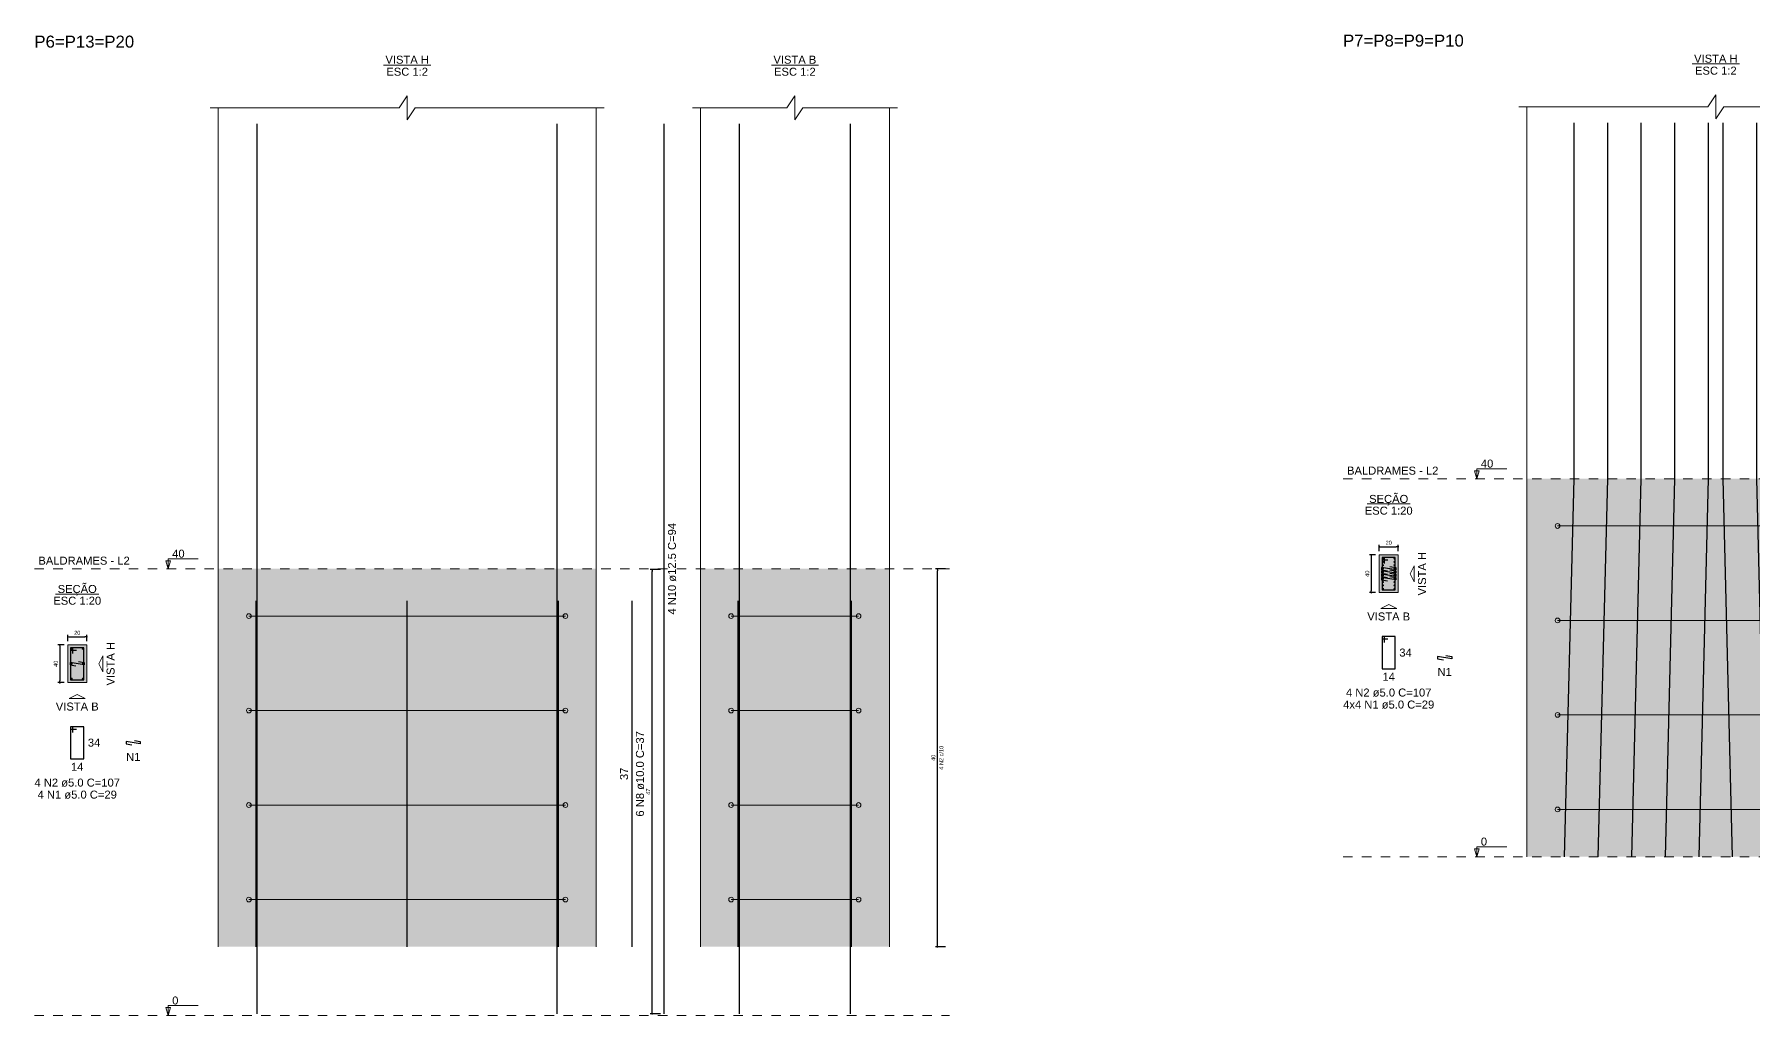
# Model space of a CAD drawing. Header units: millimetres. Extents: x 180 to 11148, y -1598 to 1045.
# Drawn here: x 1083.48 to 1101.68, y -46.28 to -35.89 of the extents above; entities that cross this region are included whole.
import ezdxf

# ---------------------------------------------------------------- set-up
doc = ezdxf.new("R2010")
doc.units = ezdxf.units.MM
doc.header["$MEASUREMENT"] = 0
doc.linetypes.add('DOT2', pattern=[3.175, 0, -3.175])
for name, color, linetype, lineweight in [('Descrição da armadura', 7, 'Continuous', 5), ('DT-Barras na forma', 2, 'Continuous', 30), ('DT-Barras no corte', 5, 'Continuous', 5), ('DT-Barras rebatidas', 2, 'Continuous', 30), ('DT-Cotas', 9, 'Continuous', 5), ('DT-Estribos na forma', 5, 'Continuous', 5), ('DT-Forma', 5, 'Continuous', 5), ('DT-Hachura seção pilares', 252, 'Continuous', 5), ('DT-Hachura vista pilares', 252, 'Continuous', 5), ('DT-Pontilhado', 9, 'DOT2', 5), ('DT-Textos', 7, 'Continuous', 5), ('DT-Título', 3, 'Continuous', 20), ('Textos armaduras', 7, 'Continuous', 5)]:
    doc.layers.add(name, color=color, linetype=linetype, lineweight=lineweight)
doc.styles.add('Arial', font='arial.ttf')
doc.dimstyles.new('UM_2.000000', dxfattribs={"dimtxt": 0.18, "dimasz": 0.1, "dimexe": 0.1, "dimexo": 0.2, "dimgap": 0, "dimtad": 1, "dimtih": 1, "dimtoh": 1, "dimdec": 1, "dimlfac": 2, "dimzin": 0, "dimdsep": 46, "dimtxsty": 'Standard', "dimcen": 0.09, "dimdle": 0.1, "dimadec": 1, "dimazin": 2, "dimtfac": 1, "dimtdec": 4, "dimtofl": 0, "dimtmove": 0, "dimatfit": 3, "dimfxl": 1, "dimtolj": 1, "dimarcsym": 0})
doc.dimstyles.new('UM_20.000000', dxfattribs={"dimtxt": 0.18, "dimasz": 0.1, "dimexe": 0.1, "dimexo": 0.2, "dimgap": 0, "dimtad": 1, "dimtih": 1, "dimtoh": 1, "dimdec": 1, "dimlfac": 20, "dimzin": 0, "dimdsep": 46, "dimtxsty": 'Standard', "dimcen": 0.09, "dimdle": 0.1, "dimadec": 1, "dimazin": 2, "dimtfac": 1, "dimtdec": 4, "dimtofl": 0, "dimtmove": 0, "dimatfit": 3, "dimfxl": 1, "dimtolj": 1, "dimarcsym": 0})

# ---------------------------------------------------------------- blocks, each defined once
blk = doc.blocks.new('_Dot')
at = {"color": 0, "linetype": 'ByBlock', "lineweight": -2}
blk.add_line((-0.5, 0), (-1, 0), dxfattribs=at)
at = {"color": 0, "linetype": 'ByBlock', "const_width": 0.5}
blk.add_lwpolyline([(-0.25, 0, 1), (0.25, 0, 1)], format="xyb", close=True, dxfattribs=at)
blk = doc.blocks.new('*D883')
at = {"layer": 'Defpoints', "color": 0, "transparency": 16777216}
for p in [(1205.777, 12.597), (1205.353, 10.597), (1205.777, 10.597)]:
    blk.add_point(p, dxfattribs=at)
at = {"layer": 'DT-Cotas', "color": 0, "lineweight": -2, "transparency": 16777216}
for p, q in [((1205.577, 12.597), (1205.253, 12.597)), ((1205.353, 12.497), (1205.353, 10.697)), ((1205.577, 10.597), (1205.253, 10.597))]:
    blk.add_line(p, q, dxfattribs=at)
at = {"layer": 'DT-Cotas', "color": 0, "lineweight": -2, "transparency": 16777216, "xscale": 0.1000000014901161, "yscale": 0.1000000014901161, "zscale": 0.1000000014901161}
for p, rotation in [((1205.353, 12.597), 90), ((1205.353, 10.597), 270)]:
    blk.add_blockref('_Dot', p, dxfattribs=dict(at, rotation=rotation))
at = {"layer": 'DT-Cotas', "transparency": 16777216, "insert": (1205.141, 11.597), "char_height": 0.2118, "attachment_point": 5, "rotation": 90, "style": 'Arial'}
blk.add_mtext('\\A1;40', dxfattribs=at)
blk = doc.blocks.new('*D884')
at = {"layer": 'Defpoints', "color": 0, "transparency": 16777216}
for p in [(1206.777, 13.021), (1205.777, 12.597), (1206.777, 12.597)]:
    blk.add_point(p, dxfattribs=at)
at = {"layer": 'DT-Cotas', "color": 0, "lineweight": -2, "transparency": 16777216}
for p, q in [((1205.777, 12.797), (1205.777, 13.121)), ((1205.877, 13.021), (1206.677, 13.021)), ((1206.777, 12.797), (1206.777, 13.121))]:
    blk.add_line(p, q, dxfattribs=at)
at = {"layer": 'DT-Cotas', "color": 0, "lineweight": -2, "transparency": 16777216, "xscale": 0.1000000014901161, "yscale": 0.1000000014901161, "zscale": 0.1000000014901161, "rotation": 180}
blk.add_blockref('_Dot', (1205.777, 13.021), dxfattribs=at)
at = {"layer": 'DT-Cotas', "color": 0, "lineweight": -2, "transparency": 16777216, "xscale": 0.1000000014901161, "yscale": 0.1000000014901161, "zscale": 0.1000000014901161}
blk.add_blockref('_Dot', (1206.777, 13.021), dxfattribs=at)
at = {"layer": 'DT-Cotas', "transparency": 16777216, "insert": (1206.277, 13.233), "char_height": 0.2118, "attachment_point": 5, "rotation": 0.00573, "style": 'Arial'}
blk.add_mtext('\\A1;20', dxfattribs=at)
blk = doc.blocks.new('*D885')
at = {"layer": 'Defpoints', "color": 0, "transparency": 16777216}
for p in [(1236.703, 16.579), (1237.338, 16.579), (1237.338, -6.921)]:
    blk.add_point(p, dxfattribs=at)
at = {"layer": 'DT-Cotas', "color": 0, "lineweight": -2, "transparency": 16777216}
for p, q in [((1237.138, 16.579), (1236.603, 16.579)), ((1236.703, -6.821), (1236.703, 16.479)), ((1237.138, -6.921), (1236.603, -6.921))]:
    blk.add_line(p, q, dxfattribs=at)
at = {"layer": 'DT-Cotas', "color": 0, "lineweight": -2, "transparency": 16777216, "xscale": 0.1000000014901161, "yscale": 0.1000000014901161, "zscale": 0.1000000014901161}
for p, rotation in [((1236.703, 16.579), 90), ((1236.703, -6.921), 270)]:
    blk.add_blockref('_Dot', p, dxfattribs=dict(at, rotation=rotation))
at = {"layer": 'DT-Cotas', "transparency": 16777216, "insert": (1236.491, 4.829), "char_height": 0.2118, "attachment_point": 5, "rotation": 90, "style": 'Arial'}
blk.add_mtext('\\A1;47', dxfattribs=at)
blk = doc.blocks.new('*D886')
at = {"layer": 'Defpoints', "color": 0, "transparency": 16777216}
for p in [(1251.796, 16.622), (1252.431, 16.622), (1252.431, -3.378)]:
    blk.add_point(p, dxfattribs=at)
at = {"layer": 'DT-Cotas', "color": 0, "lineweight": -2, "transparency": 16777216}
for p, q in [((1252.231, 16.622), (1251.696, 16.622)), ((1251.796, -3.278), (1251.796, 16.522)), ((1252.231, -3.378), (1251.696, -3.378))]:
    blk.add_line(p, q, dxfattribs=at)
at = {"layer": 'DT-Cotas', "color": 0, "lineweight": -2, "transparency": 16777216, "xscale": 0.1000000014901161, "yscale": 0.1000000014901161, "zscale": 0.1000000014901161}
for p, rotation in [((1251.796, 16.622), 90), ((1251.796, -3.378), 270)]:
    blk.add_blockref('_Dot', p, dxfattribs=dict(at, rotation=rotation))
blk = doc.blocks.new('*D887')
at = {"layer": 'Defpoints', "color": 0, "transparency": 16777216}
for p in [(1251.796, 16.622), (1252.431, 16.622), (1252.431, -3.378)]:
    blk.add_point(p, dxfattribs=at)
at = {"layer": 'DT-Cotas', "color": 0, "lineweight": -2, "transparency": 16777216}
for p, q in [((1252.231, 16.622), (1251.696, 16.622)), ((1251.796, -3.278), (1251.796, 16.522)), ((1252.231, -3.378), (1251.696, -3.378))]:
    blk.add_line(p, q, dxfattribs=at)
at = {"layer": 'DT-Cotas', "color": 0, "lineweight": -2, "transparency": 16777216, "xscale": 0.1000000014901161, "yscale": 0.1000000014901161, "zscale": 0.1000000014901161}
for p, rotation in [((1251.796, 16.622), 90), ((1251.796, -3.378), 270)]:
    blk.add_blockref('_Dot', p, dxfattribs=dict(at, rotation=rotation))
blk = doc.blocks.new('*D889')
at = {"layer": 'Defpoints', "color": 0, "transparency": 16777216}
for p in [(1254.847, 17.306), (1254.424, 15.306), (1254.847, 15.306)]:
    blk.add_point(p, dxfattribs=at)
at = {"layer": 'DT-Cotas', "color": 0, "lineweight": -2, "transparency": 16777216}
for p, q in [((1254.647, 17.306), (1254.324, 17.306)), ((1254.424, 17.206), (1254.424, 15.406)), ((1254.647, 15.306), (1254.324, 15.306))]:
    blk.add_line(p, q, dxfattribs=at)
at = {"layer": 'DT-Cotas', "color": 0, "lineweight": -2, "transparency": 16777216, "xscale": 0.1000000014901161, "yscale": 0.1000000014901161, "zscale": 0.1000000014901161}
for p, rotation in [((1254.424, 17.306), 90), ((1254.424, 15.306), 270)]:
    blk.add_blockref('_Dot', p, dxfattribs=dict(at, rotation=rotation))
at = {"layer": 'DT-Cotas', "transparency": 16777216, "insert": (1254.212, 16.306), "char_height": 0.2118, "attachment_point": 5, "rotation": 90, "style": 'Arial'}
blk.add_mtext('\\A1;40', dxfattribs=at)
blk = doc.blocks.new('*D890')
at = {"layer": 'Defpoints', "color": 0, "transparency": 16777216}
for p in [(1254.847, 17.306), (1255.847, 17.73), (1255.847, 17.306)]:
    blk.add_point(p, dxfattribs=at)
at = {"layer": 'DT-Cotas', "color": 0, "lineweight": -2, "transparency": 16777216}
for p, q in [((1254.847, 17.506), (1254.847, 17.83)), ((1254.947, 17.73), (1255.747, 17.73)), ((1255.847, 17.506), (1255.847, 17.83))]:
    blk.add_line(p, q, dxfattribs=at)
at = {"layer": 'DT-Cotas', "color": 0, "lineweight": -2, "transparency": 16777216, "xscale": 0.1000000014901161, "yscale": 0.1000000014901161, "zscale": 0.1000000014901161, "rotation": 180}
blk.add_blockref('_Dot', (1254.847, 17.73), dxfattribs=at)
at = {"layer": 'DT-Cotas', "color": 0, "lineweight": -2, "transparency": 16777216, "xscale": 0.1000000014901161, "yscale": 0.1000000014901161, "zscale": 0.1000000014901161}
blk.add_blockref('_Dot', (1255.847, 17.73), dxfattribs=at)
at = {"layer": 'DT-Cotas', "transparency": 16777216, "insert": (1255.347, 17.941), "char_height": 0.2118, "attachment_point": 5, "rotation": 0.00573, "style": 'Arial'}
blk.add_mtext('\\A1;20', dxfattribs=at)
blk = doc.blocks.new('*D891')
at = {"layer": 'Defpoints', "color": 0, "transparency": 16777216}
for p in [(1299.014, 21.33), (1299.649, 21.33), (1299.649, 1.33)]:
    blk.add_point(p, dxfattribs=at)
at = {"layer": 'DT-Cotas', "color": 0, "lineweight": -2, "transparency": 16777216}
for p, q in [((1299.449, 21.33), (1298.914, 21.33)), ((1299.014, 1.43), (1299.014, 21.23)), ((1299.449, 1.33), (1298.914, 1.33))]:
    blk.add_line(p, q, dxfattribs=at)
at = {"layer": 'DT-Cotas', "color": 0, "lineweight": -2, "transparency": 16777216, "xscale": 0.1000000014901161, "yscale": 0.1000000014901161, "zscale": 0.1000000014901161}
for p, rotation in [((1299.014, 21.33), 90), ((1299.014, 1.33), 270)]:
    blk.add_blockref('_Dot', p, dxfattribs=dict(at, rotation=rotation))
blk = doc.blocks.new('*D892')
at = {"layer": 'Defpoints', "color": 0, "transparency": 16777216}
for p in [(1299.014, 21.33), (1299.649, 21.33), (1299.649, 1.33)]:
    blk.add_point(p, dxfattribs=at)
at = {"layer": 'DT-Cotas', "color": 0, "lineweight": -2, "transparency": 16777216}
for p, q in [((1299.449, 21.33), (1298.914, 21.33)), ((1299.014, 1.43), (1299.014, 21.23)), ((1299.449, 1.33), (1298.914, 1.33))]:
    blk.add_line(p, q, dxfattribs=at)
at = {"layer": 'DT-Cotas', "color": 0, "lineweight": -2, "transparency": 16777216, "xscale": 0.1000000014901161, "yscale": 0.1000000014901161, "zscale": 0.1000000014901161}
for p, rotation in [((1299.014, 21.33), 90), ((1299.014, 1.33), 270)]:
    blk.add_blockref('_Dot', p, dxfattribs=dict(at, rotation=rotation))
blk = doc.blocks.new('A$C8d9e42f5')
at = {"layer": 'DT-Hachura seção pilares', "linetype": 'Continuous'}
blk.add_hatch(color=256, dxfattribs=at).paths.add_polyline_path([(4.0347, 17.6186), (4.0347, 17.6186), (5.0347, 17.6186), (5.0347, 19.6186), (4.0347, 19.6186), (4.0347, 17.6186)])
at = {"layer": 'DT-Hachura vista pilares', "linetype": 'Continuous'}
for points in [[(11.9955, 3.6428), (11.9955, 23.6428), (31.9955, 23.6428), (31.9955, 3.6428), (11.9955, 3.6428)], [(37.5123, 3.6428), (37.5123, 23.6428), (47.5123, 23.6428), (47.5123, 3.6428), (37.5123, 3.6428)]]:
    blk.add_hatch(color=256, dxfattribs=at).paths.add_polyline_path(points)
at = {"layer": 'DT-Barras na forma'}
for points in [[(14.058, 0.1), (14.058, 47.1856)], [(29.933, 0.1), (29.933, 47.1856)], [(39.5748, 0.1), (39.5748, 47.1856)], [(45.4498, 0.1), (45.4498, 47.1856)], [(13.9955, 3.6428), (13.9955, 21.9428)], [(21.9955, 3.6428), (21.9955, 21.9428)], [(29.9955, 3.6428), (29.9955, 21.9428)], [(39.5123, 3.6428), (39.5123, 21.9428)], [(45.5123, 3.6428), (45.5123, 21.9428)], [(4.3097, 19.1561), (4.3097, 19.4686), (4.1847, 19.4686), (4.1847, 17.7686), (4.8847, 17.7686), (4.8847, 19.4686), (4.1847, 19.4686), (4.1847, 19.3436), (4.4972, 19.3436)], [(4.6015, 18.7325), (4.9097, 18.6811), (4.9097, 18.5561), (4.1597, 18.6811), (4.1597, 18.5561), (4.468, 18.5047)]]:
    blk.add_lwpolyline(points, dxfattribs=at)
at = {"layer": 'DT-Barras no corte'}
for p, q in [((4.2035, 19.4124), (4.2785, 19.4124)), ((4.2097, 19.3936), (4.2597, 19.4436)), ((4.2097, 19.4436), (4.2597, 19.3936)), ((4.791, 19.4124), (4.866, 19.4124)), ((4.8097, 19.3936), (4.8597, 19.4436)), ((4.8097, 19.4436), (4.8597, 19.3936)), ((4.2097, 18.5936), (4.2597, 18.6436)), ((4.2097, 18.6436), (4.2597, 18.5936)), ((4.8097, 18.5936), (4.8597, 18.6436)), ((4.8097, 18.6436), (4.8597, 18.5936)), ((4.2035, 17.8249), (4.2785, 17.8249)), ((4.2097, 17.7936), (4.2597, 17.8436)), ((4.2097, 17.8436), (4.2597, 17.7936)), ((4.791, 17.8249), (4.866, 17.8249)), ((4.8097, 17.7936), (4.8597, 17.8436)), ((4.8097, 17.8436), (4.8597, 17.7936))]:
    blk.add_line(p, q, dxfattribs=at)
for centre, radius in [((4.2347, 19.4186), 0.025), ((4.241, 19.4124), 0.0312), ((4.8285, 19.4124), 0.0312), ((4.8347, 19.4186), 0.025), ((4.2347, 18.6186), 0.025), ((4.8347, 18.6186), 0.025), ((4.241, 17.8249), 0.0312), ((4.2347, 17.8186), 0.025), ((4.8285, 17.8249), 0.0312), ((4.8347, 17.8186), 0.025)]:
    blk.add_circle(centre, radius, dxfattribs=at)
at = {"layer": 'DT-Barras rebatidas'}
for p, q in [((35.5961, 0.1), (35.5961, 47.1856)), ((33.9017, 3.6428), (33.9017, 21.9428)), ((4.3097, 15.2888), (4.1847, 15.2888)), ((4.1847, 15.2888), (4.1847, 13.5888)), ((4.8847, 15.2888), (4.1847, 15.2888)), ((4.1847, 15.2888), (4.1847, 15.1638)), ((4.1847, 15.1638), (4.4972, 15.1638)), ((4.3097, 14.9763), (4.3097, 15.2888)), ((4.8847, 13.5888), (4.8847, 15.2888)), ((7.874, 14.3763), (7.124, 14.5013)), ((7.124, 14.5013), (7.124, 14.3763)), ((7.124, 14.3763), (7.4323, 14.3249)), ((7.5658, 14.5527), (7.874, 14.5013)), ((7.874, 14.5013), (7.874, 14.3763)), ((4.1847, 13.5888), (4.8847, 13.5888))]:
    blk.add_line(p, q, dxfattribs=at)
at = {"layer": 'DT-Cotas'}
for points in [[(11.5719, 48.0328), (21.5719, 48.0328), (21.9955, 48.6682), (21.9955, 47.3974), (22.4191, 48.0328), (32.4191, 48.0328)], [(37.0887, 48.0328), (42.0887, 48.0328), (42.5123, 48.6682), (42.5123, 47.3974), (42.9359, 48.0328), (47.9359, 48.0328)]]:
    blk.add_lwpolyline(points, dxfattribs=at)
at = {"layer": 'DT-Estribos na forma'}
for p, q in [((13.6205, 21.1428), (30.3705, 21.1428)), ((39.1373, 21.1428), (45.8873, 21.1428)), ((13.6205, 16.1428), (30.3705, 16.1428)), ((39.1373, 16.1428), (45.8873, 16.1428)), ((13.6205, 11.1428), (30.3705, 11.1428)), ((39.1373, 11.1428), (45.8873, 11.1428)), ((13.6205, 6.1428), (30.3705, 6.1428)), ((39.1373, 6.1428), (45.8873, 6.1428))]:
    blk.add_line(p, q, dxfattribs=at)
for centre in [(13.6205, 21.1428), (30.3705, 21.1428), (39.1373, 21.1428), (45.8873, 21.1428), (13.6205, 16.1428), (30.3705, 16.1428), (39.1373, 16.1428), (45.8873, 16.1428), (13.6205, 11.1428), (30.3705, 11.1428), (39.1373, 11.1428), (45.8873, 11.1428), (13.6205, 6.1428), (30.3705, 6.1428), (39.1373, 6.1428), (45.8873, 6.1428)]:
    blk.add_circle(centre, 0.125, dxfattribs=at)
at = {"layer": 'DT-Forma'}
for p, q in [((11.9955, 23.6428), (11.9955, 48.0328)), ((31.9955, 23.6428), (31.9955, 48.0328)), ((37.5123, 23.6428), (37.5123, 48.0328)), ((47.5123, 23.6428), (47.5123, 48.0328)), ((11.9955, 3.6428), (11.9955, 23.6428)), ((31.9955, 3.6428), (31.9955, 23.6428)), ((37.5123, 3.6428), (37.5123, 23.6428)), ((47.5123, 3.6428), (47.5123, 23.6428))]:
    blk.add_line(p, q, dxfattribs=at)
blk.add_lwpolyline([(4.0347, 17.6186), (5.0347, 17.6186), (5.0347, 19.6186), (4.0347, 19.6186), (4.0347, 17.6186)], close=True, dxfattribs=at)
at = {"layer": 'DT-Pontilhado', "ltscale": 0.05}
for p, q in [((2.2674, 23.6428), (50.6893, 23.6428)), ((2.2674, 0), (50.6893, 0))]:
    blk.add_line(p, q, dxfattribs=at)
at = {"layer": 'DT-Textos'}
for p, q in [((20.7358, 50.2991), (23.2552, 50.2991)), ((41.269, 50.2991), (43.7557, 50.2991)), ((3.3903, 22.3085), (5.6792, 22.3085))]:
    blk.add_line(p, q, dxfattribs=at)
for points in [[(9.348, 23.6428), (9.4751, 24.0664), (9.2209, 24.0664), (9.348, 23.6428), (9.348, 24.1723), (10.9365, 24.1723)], [(9.348, 0), (9.4751, 0.4236), (9.2209, 0.4236), (9.348, 0), (9.348, 0.5295), (10.9365, 0.5295)]]:
    blk.add_lwpolyline(points, dxfattribs=at)
for points in [[(5.8819, 18.6186), (5.8819, 18.195), (5.6701, 18.6186), (5.8819, 19.0422), (5.8819, 18.6186)], [(4.5347, 16.7714), (4.1111, 16.7714), (4.5347, 16.9832), (4.9583, 16.7714), (4.5347, 16.7714)]]:
    blk.add_lwpolyline(points, close=True, dxfattribs=at)
at = {"layer": 'Descrição da armadura', "linetype": 'Continuous', "attachment_point": 8, "rotation": 90, "line_spacing_factor": 0.798, "style": 'Arial'}
for s, insert, char_height, width in [('4 N10 ø12.5 C=94', (36.2315, 23.6428), 0.4236, 9.7294), ('6 N8 ø10.0 C=37', (34.5371, 12.7928), 0.4236, 9.069495), ('4 N2 c/10', (50.3716, 13.6428), 0.2118, 2.539389)]:
    blk.add_mtext(s, dxfattribs=dict(at, insert=insert, char_height=char_height, width=width))
at = {"layer": 'Descrição da armadura', "linetype": 'Continuous', "char_height": 0.4236, "attachment_point": 8, "line_spacing_factor": 0.798, "style": 'Arial'}
for s, insert, width in [('N1', (7.499, 13.4777), 1.516797), ('4 N2 ø5.0 C=107', (4.5347, 12.1062), 9.069495), ('4 N1 ø5.0 C=29', (4.5347, 11.4708), 7.832061)]:
    blk.add_mtext(s, dxfattribs=dict(at, insert=insert, width=width))
at = {"layer": 'DT-Cotas', "linetype": 'Continuous', "insert": (49.948, 13.6428), "char_height": 0.2118, "width": 0.659905, "attachment_point": 8, "rotation": 90, "line_spacing_factor": 0.798, "style": 'Arial'}
blk.add_mtext('40', dxfattribs=at)
at = {"layer": 'DT-Textos', "linetype": 'Continuous', "char_height": 0.4236, "line_spacing_factor": 0.798, "style": 'Arial'}
for s, insert, width, attachment_point in [('VISTA H', (21.9955, 50.3626), 4.298326, 8), ('ESC 1:2', (21.9955, 49.7272), 4.115407, 8), ('VISTA B', (42.5123, 50.3626), 4.237353, 8), ('ESC 1:2', (42.5123, 49.7272), 4.115407, 8), ('BALDRAMES - L2', (2.4792, 23.8546), 9.02778, 7), ('SEÇÃO', (4.5348, 22.2322), 3.868817, 8), ('ESC 1:20', (4.5347, 21.7366), 4.729993, 8), ('VISTA B', (4.5347, 16.136), 4.237353, 8)]:
    blk.add_mtext(s, dxfattribs=dict(at, insert=insert, width=width, attachment_point=attachment_point))
at = {"layer": 'DT-Textos', "char_height": 0.4236, "attachment_point": 7, "line_spacing_factor": 0.798, "style": 'Arial'}
for s, insert, width in [('40', (9.5598, 24.2253), 1.229172), ('0', (9.5598, 0.5824), 0.614586)]:
    blk.add_mtext(s, dxfattribs=dict(at, insert=insert, width=width))
at = {"layer": 'DT-Textos', "linetype": 'Continuous', "insert": (6.5173, 18.6186), "char_height": 0.4236, "width": 4.298326, "attachment_point": 8, "rotation": 90, "line_spacing_factor": 0.798, "style": 'Arial'}
blk.add_mtext('VISTA H', dxfattribs=at)
at = {"layer": 'DT-Título', "linetype": 'Continuous', "insert": (2.2674, 51.2098), "char_height": 0.6354, "width": 10.958051, "attachment_point": 7, "line_spacing_factor": 0.798, "style": 'Arial'}
blk.add_mtext('P6=P13=P20', dxfattribs=at)
at = {"layer": 'Textos armaduras', "linetype": 'Continuous', "char_height": 0.4236, "width": 1.31981, "attachment_point": 7, "line_spacing_factor": 0.798, "style": 'Arial'}
for s, insert in [('34', (5.0965, 14.227)), ('14', (4.2048, 12.9534))]:
    blk.add_mtext(s, dxfattribs=dict(at, insert=insert))
at = {"layer": 'Textos armaduras', "linetype": 'Continuous', "insert": (33.6899, 12.4629), "char_height": 0.4236, "width": 1.31981, "attachment_point": 7, "rotation": 90, "line_spacing_factor": 0.798, "style": 'Arial'}
blk.add_mtext('37', dxfattribs=at)
at = {"layer": 'DT-Cotas'}
for override, picture, middle in [({"dimtxt": 0.4236, "dimasz": 0.1, "dimexe": 0.1, "dimexo": 0.2, "dimtad": 1, "dimtih": 0, "dimtoh": 0, "dimdec": 1, "dimlfac": 2, "dimzin": 8, "dimtxsty": 'Arial', "dimblk": 'Dot', "dimblk1": 'Dot', "dimblk2": 'Dot', "dimsah": 1, "dimdle": 0.1, "dimse1": 0, "dimse2": 0, "dimclrt": 256, "dimadec": 1, "dimazin": 3, "dimtmove": 2, "dimldrblk": 'Dot'}, '*D887', (49.6303, 13.6428)), ({"dimtxt": 0.2118, "dimasz": 0.1, "dimexe": 0.1, "dimexo": 0.2, "dimtad": 1, "dimtih": 0, "dimtoh": 0, "dimdec": 1, "dimlfac": 2, "dimzin": 8, "dimtxsty": 'Arial', "dimblk": 'Dot', "dimblk1": 'Dot', "dimblk2": 'Dot', "dimsah": 1, "dimdle": 0.1, "dimse1": 0, "dimse2": 0, "dimclrt": 256, "dimadec": 1, "dimazin": 3, "dimtmove": 2, "dimldrblk": 'Dot'}, '*D886', (49.8421, 13.6428))]:
    dim = blk.add_linear_dim(base=(50.0539, 23.6428), p1=(50.6893, 3.6428), p2=(50.6893, 23.6428), angle=90, text=' ', dimstyle='UM_2.000000', override=override, dxfattribs=at)
    dim.commit()
    dim.dimension.update_dxf_attribs({"geometry": picture, "text_midpoint": middle, "dimtype": 128, "text_rotation": 90, "insert": (-1201.7421, 7.0212)})
for base, p1, p2, dimstyle, override, picture, middle in [((34.9607, 23.6), (35.5961, 0.1), (35.5961, 23.6), 'UM_2.000000', {"dimtxt": 0.2118, "dimasz": 0.1, "dimexe": 0.1, "dimexo": 0.2, "dimtad": 1, "dimtih": 0, "dimtoh": 0, "dimdec": 1, "dimlfac": 2, "dimzin": 8, "dimtxsty": 'Arial', "dimblk": 'Dot', "dimblk1": 'Dot', "dimblk2": 'Dot', "dimsah": 1, "dimdle": 0.1, "dimse1": 0, "dimse2": 0, "dimclrt": 256, "dimadec": 1, "dimazin": 3, "dimtmove": 2, "dimldrblk": 'Dot'}, '*D885', (34.7489, 11.85)), ((3.6111, 17.6186), (4.0347, 19.6186), (4.0347, 17.6186), 'UM_20.000000', {"dimtxt": 0.2118, "dimasz": 0.1, "dimexe": 0.1, "dimexo": 0.2, "dimtad": 1, "dimtih": 0, "dimtoh": 0, "dimdec": 1, "dimlfac": 20, "dimzin": 8, "dimtxsty": 'Arial', "dimblk": 'Dot', "dimblk1": 'Dot', "dimblk2": 'Dot', "dimsah": 1, "dimdle": 0.1, "dimse1": 0, "dimse2": 0, "dimclrt": 256, "dimadec": 1, "dimazin": 3, "dimtmove": 2, "dimldrblk": 'Dot'}, '*D883', (3.3993, 18.6186))]:
    dim = blk.add_linear_dim(base=base, p1=p1, p2=p2, angle=90, dimstyle=dimstyle, override=override, dxfattribs=at)
    dim.commit()
    dim.dimension.update_dxf_attribs({"geometry": picture, "text_midpoint": middle, "dimtype": 128, "text_rotation": 90, "insert": (-1201.7421, 7.0212)})
dim = blk.add_linear_dim(base=(5.0347, 20.0422), p1=(4.0347, 19.6186), p2=(5.0347, 19.6186), dimstyle='UM_20.000000', override={"dimtxt": 0.2118, "dimasz": 0.1, "dimexe": 0.1, "dimexo": 0.2, "dimtad": 1, "dimtih": 0, "dimtoh": 0, "dimdec": 1, "dimlfac": 20, "dimzin": 8, "dimtxsty": 'Arial', "dimblk": 'Dot', "dimblk1": 'Dot', "dimblk2": 'Dot', "dimsah": 1, "dimdle": 0.1, "dimse1": 0, "dimse2": 0, "dimclrt": 256, "dimadec": 1, "dimazin": 3, "dimtmove": 2, "dimldrblk": 'Dot'}, dxfattribs=at)
dim.commit()
dim.dimension.update_dxf_attribs({"geometry": '*D884', "text_midpoint": (4.5347, 20.254), "dimtype": 128, "text_rotation": 0.00573, "insert": (-1201.7421, 7.0212)})
blk = doc.blocks.new('A$C7144ba84')
at = {"layer": 'DT-Hachura seção pilares', "linetype": 'Continuous'}
blk.add_hatch(color=256, dxfattribs=at).paths.add_polyline_path([(4.0347, 14.0008), (4.0347, 14.0008), (5.0347, 14.0008), (5.0347, 16.0008), (4.0347, 16.0008), (4.0347, 14.0008)])
at = {"layer": 'DT-Hachura vista pilares', "linetype": 'Continuous'}
for points in [[(11.8472, 0.025), (11.8472, 20.025), (31.8472, 20.025), (31.8472, 0.025), (11.8472, 0.025)], [(35.6596, 0.025), (35.6596, 20.025), (45.6596, 20.025), (45.6596, 0.025), (35.6596, 0.025)]]:
    blk.add_hatch(color=256, dxfattribs=at).paths.add_polyline_path(points)
at = {"layer": 'DT-Barras na forma'}
for points in [[(13.8472, 0.025), (14.3472, 20.025), (14.3472, 38.8593)], [(15.625, 0.025), (16.125, 20.025), (16.125, 38.8593)], [(17.4027, 0.025), (17.9027, 20.025), (17.9027, 38.8593)], [(19.1805, 0.025), (19.6805, 20.025), (19.6805, 38.8593)], [(20.9583, 0.025), (21.4583, 20.025), (21.4583, 38.8593)], [(22.7361, 0.025), (22.2361, 20.025), (22.2361, 38.8593)], [(24.5139, 0.025), (24.0139, 20.025), (24.0139, 38.8593)], [(26.2916, 0.025), (25.7916, 20.025), (25.7916, 38.8593)], [(28.0694, 0.025), (27.5694, 20.025), (27.5694, 38.8593)], [(29.8472, 0.025), (29.3472, 20.025), (29.3472, 38.8593)], [(37.6596, 0.025), (37.6596, 20.025), (37.6596, 38.8593)], [(43.6596, 0.025), (43.6596, 20.025), (43.6596, 38.8593)], [(4.3097, 15.5383), (4.3097, 15.8508), (4.1847, 15.8508), (4.1847, 14.1508), (4.8847, 14.1508), (4.8847, 15.8508), (4.1847, 15.8508), (4.1847, 15.7258), (4.4972, 15.7258)], [(4.6015, 15.3813), (4.9097, 15.33), (4.9097, 15.205), (4.1597, 15.33), (4.1597, 15.205), (4.468, 15.1536)], [(4.6015, 15.2036), (4.9097, 15.1522), (4.9097, 15.0272), (4.1597, 15.1522), (4.1597, 15.0272), (4.468, 14.9758)], [(4.6015, 15.0258), (4.9097, 14.9744), (4.9097, 14.8494), (4.1597, 14.9744), (4.1597, 14.8494), (4.468, 14.798)], [(4.6015, 14.848), (4.9097, 14.7966), (4.9097, 14.6716), (4.1597, 14.7966), (4.1597, 14.6716), (4.468, 14.6203)]]:
    blk.add_lwpolyline(points, dxfattribs=at)
at = {"layer": 'DT-Barras no corte'}
for centre in [(4.2347, 15.8008), (4.2347, 15.623), (4.2347, 15.4452), (4.8347, 15.8008), (4.8347, 15.623), (4.8347, 15.4452), (4.2347, 15.2675), (4.2347, 15.0897), (4.2347, 14.9119), (4.2347, 14.7341), (4.2347, 14.5564), (4.8347, 15.2675), (4.8347, 15.0897), (4.8347, 14.9119), (4.8347, 14.7341), (4.8347, 14.5564), (4.2347, 14.3786), (4.2347, 14.2008), (4.8347, 14.3786), (4.8347, 14.2008)]:
    blk.add_circle(centre, 0.025, dxfattribs=at)
at = {"layer": 'DT-Barras rebatidas'}
for p, q in [((33.7534, 20.025), (33.7534, 38.8593)), ((33.7534, 0.025), (33.7534, 20.025)), ((4.3097, 11.671), (4.1847, 11.671)), ((4.1847, 11.671), (4.1847, 9.971)), ((4.8847, 11.671), (4.1847, 11.671)), ((4.1847, 11.671), (4.1847, 11.546)), ((4.1847, 11.546), (4.4972, 11.546)), ((4.3097, 11.3585), (4.3097, 11.671)), ((4.8847, 9.971), (4.8847, 11.671)), ((7.874, 10.4918), (7.124, 10.6168)), ((7.124, 10.6168), (7.124, 10.4918)), ((7.124, 10.4918), (7.4323, 10.4405)), ((7.5658, 10.6682), (7.874, 10.6168)), ((7.874, 10.6168), (7.874, 10.4918)), ((4.1847, 9.971), (4.8847, 9.971))]:
    blk.add_line(p, q, dxfattribs=at)
at = {"layer": 'DT-Cotas'}
for points in [[(11.4236, 39.7065), (21.4236, 39.7065), (21.8472, 40.3419), (21.8472, 39.0711), (22.2708, 39.7065), (32.2708, 39.7065)], [(35.236, 39.7065), (40.236, 39.7065), (40.6596, 40.3419), (40.6596, 39.0711), (41.0832, 39.7065), (46.0832, 39.7065)]]:
    blk.add_lwpolyline(points, dxfattribs=at)
at = {"layer": 'DT-Estribos na forma'}
for p, q in [((13.4722, 17.525), (30.2222, 17.525)), ((37.2846, 17.525), (44.0346, 17.525)), ((13.4722, 12.525), (30.2222, 12.525)), ((37.2846, 12.525), (44.0346, 12.525)), ((13.4722, 7.525), (30.2222, 7.525)), ((37.2846, 7.525), (44.0346, 7.525)), ((13.4722, 2.525), (30.2222, 2.525)), ((37.2846, 2.525), (44.0346, 2.525))]:
    blk.add_line(p, q, dxfattribs=at)
for centre in [(13.4722, 17.525), (30.2222, 17.525), (37.2846, 17.525), (44.0346, 17.525), (13.4722, 12.525), (30.2222, 12.525), (37.2846, 12.525), (44.0346, 12.525), (13.4722, 7.525), (30.2222, 7.525), (37.2846, 7.525), (44.0346, 7.525), (13.4722, 2.525), (30.2222, 2.525), (37.2846, 2.525), (44.0346, 2.525)]:
    blk.add_circle(centre, 0.125, dxfattribs=at)
at = {"layer": 'DT-Forma'}
for p, q in [((11.8472, 20.025), (11.8472, 39.7065)), ((31.8472, 20.025), (31.8472, 39.7065)), ((35.6596, 20.025), (35.6596, 39.7065)), ((45.6596, 20.025), (45.6596, 39.7065)), ((11.8472, 0.025), (11.8472, 20.025)), ((31.8472, 0.025), (31.8472, 20.025)), ((35.6596, 0.025), (35.6596, 20.025)), ((45.6596, 0.025), (45.6596, 20.025))]:
    blk.add_line(p, q, dxfattribs=at)
blk.add_lwpolyline([(4.0347, 14.0008), (5.0347, 14.0008), (5.0347, 16.0008), (4.0347, 16.0008), (4.0347, 14.0008)], close=True, dxfattribs=at)
at = {"layer": 'DT-Pontilhado', "ltscale": 0.05}
for p, q in [((2.1191, 20.025), (48.8366, 20.025)), ((2.1191, 0.025), (48.8366, 0.025))]:
    blk.add_line(p, q, dxfattribs=at)
at = {"layer": 'DT-Textos'}
for p, q in [((20.5875, 41.9727), (23.1069, 41.9727)), ((39.4162, 41.9727), (41.9029, 41.9727)), ((3.3903, 18.6907), (5.6792, 18.6907))]:
    blk.add_line(p, q, dxfattribs=at)
for points in [[(9.1997, 20.025), (9.3268, 20.4486), (9.0726, 20.4486), (9.1997, 20.025), (9.1997, 20.5545), (10.7882, 20.5545)], [(9.1997, 0.025), (9.3268, 0.4486), (9.0726, 0.4486), (9.1997, 0.025), (9.1997, 0.5545), (10.7882, 0.5545)]]:
    blk.add_lwpolyline(points, dxfattribs=at)
for points in [[(5.8819, 15.0008), (5.8819, 14.5772), (5.6701, 15.0008), (5.8819, 15.4244), (5.8819, 15.0008)], [(4.5347, 13.1536), (4.1111, 13.1536), (4.5347, 13.3654), (4.9583, 13.1536), (4.5347, 13.1536)]]:
    blk.add_lwpolyline(points, close=True, dxfattribs=at)
at = {"layer": 'Descrição da armadura', "linetype": 'Continuous', "attachment_point": 8, "rotation": 90, "line_spacing_factor": 0.798, "style": 'Arial'}
for s, insert, char_height, width in [('20 N7 ø10.0 C=78', (34.3888, 10.025), 0.4236, 9.7294), ('4 N2 c/10', (48.5189, 10.025), 0.2118, 2.539389)]:
    blk.add_mtext(s, dxfattribs=dict(at, insert=insert, char_height=char_height, width=width))
at = {"layer": 'Descrição da armadura', "linetype": 'Continuous', "char_height": 0.4236, "attachment_point": 8, "line_spacing_factor": 0.798, "style": 'Arial'}
for s, insert, width in [('N1', (7.499, 9.5933), 1.516797), ('4x4 N1 ø5.0 C=29', (4.5347, 7.853), 8.999182), ('4 N2 ø5.0 C=107', (4.5347, 8.4884), 9.069495)]:
    blk.add_mtext(s, dxfattribs=dict(at, insert=insert, width=width))
at = {"layer": 'DT-Cotas', "linetype": 'Continuous', "insert": (48.0953, 10.025), "char_height": 0.2118, "width": 0.659905, "attachment_point": 8, "rotation": 90, "line_spacing_factor": 0.798, "style": 'Arial'}
blk.add_mtext('40', dxfattribs=at)
at = {"layer": 'DT-Textos', "linetype": 'Continuous', "char_height": 0.4236, "line_spacing_factor": 0.798, "style": 'Arial'}
for s, insert, width, attachment_point in [('VISTA H', (21.8472, 42.0363), 4.298326, 8), ('VISTA B', (40.6596, 42.0363), 4.237353, 8), ('ESC 1:2', (21.8472, 41.4009), 4.115407, 8), ('ESC 1:2', (40.6596, 41.4009), 4.115407, 8), ('BALDRAMES - L2', (2.3309, 20.2368), 9.02778, 7), ('SEÇÃO', (4.5346, 18.6149), 3.868817, 8), ('ESC 1:20', (4.5347, 18.1188), 4.729993, 8), ('VISTA B', (4.5347, 12.5182), 4.237353, 8)]:
    blk.add_mtext(s, dxfattribs=dict(at, insert=insert, width=width, attachment_point=attachment_point))
at = {"layer": 'DT-Textos', "char_height": 0.4236, "attachment_point": 7, "line_spacing_factor": 0.798, "style": 'Arial'}
for s, insert, width in [('40', (9.4115, 20.6075), 1.229172), ('0', (9.4115, 0.6075), 0.614586)]:
    blk.add_mtext(s, dxfattribs=dict(at, insert=insert, width=width))
at = {"layer": 'DT-Textos', "linetype": 'Continuous', "insert": (6.5173, 15.0008), "char_height": 0.4236, "width": 4.298326, "attachment_point": 8, "rotation": 90, "line_spacing_factor": 0.798, "style": 'Arial'}
blk.add_mtext('VISTA H', dxfattribs=at)
at = {"layer": 'DT-Título', "linetype": 'Continuous', "insert": (2.1191, 42.8835), "char_height": 0.6354, "width": 13.262075, "attachment_point": 7, "line_spacing_factor": 0.798, "style": 'Arial'}
blk.add_mtext('P7=P8=P9=P10', dxfattribs=at)
at = {"layer": 'Textos armaduras', "linetype": 'Continuous', "char_height": 0.4236, "width": 1.31981, "attachment_point": 7, "rotation": 90, "line_spacing_factor": 0.798, "style": 'Arial'}
for s, insert in [('38', (33.5416, 29.1122)), ('40', (33.5416, 9.695))]:
    blk.add_mtext(s, dxfattribs=dict(at, insert=insert))
at = {"layer": 'Textos armaduras', "linetype": 'Continuous', "char_height": 0.4236, "width": 1.31981, "attachment_point": 7, "line_spacing_factor": 0.798, "style": 'Arial'}
for s, insert in [('34', (5.0965, 10.6092)), ('14', (4.2048, 9.3356))]:
    blk.add_mtext(s, dxfattribs=dict(at, insert=insert))
at = {"layer": 'DT-Cotas'}
for override, picture, middle in [({"dimtxt": 0.4236, "dimasz": 0.1, "dimexe": 0.1, "dimexo": 0.2, "dimtad": 1, "dimtih": 0, "dimtoh": 0, "dimdec": 1, "dimlfac": 2, "dimzin": 8, "dimtxsty": 'Arial', "dimblk": 'Dot', "dimblk1": 'Dot', "dimblk2": 'Dot', "dimsah": 1, "dimdle": 0.1, "dimse1": 0, "dimse2": 0, "dimclrt": 256, "dimadec": 1, "dimazin": 3, "dimtmove": 2, "dimldrblk": 'Dot'}, '*D892', (47.7776, 10.025)), ({"dimtxt": 0.2118, "dimasz": 0.1, "dimexe": 0.1, "dimexo": 0.2, "dimtad": 1, "dimtih": 0, "dimtoh": 0, "dimdec": 1, "dimlfac": 2, "dimzin": 8, "dimtxsty": 'Arial', "dimblk": 'Dot', "dimblk1": 'Dot', "dimblk2": 'Dot', "dimsah": 1, "dimdle": 0.1, "dimse1": 0, "dimse2": 0, "dimclrt": 256, "dimadec": 1, "dimazin": 3, "dimtmove": 2, "dimldrblk": 'Dot'}, '*D891', (47.9894, 10.025))]:
    dim = blk.add_linear_dim(base=(48.2012, 20.025), p1=(48.8366, 0.025), p2=(48.8366, 20.025), angle=90, text=' ', dimstyle='UM_2.000000', override=override, dxfattribs=at)
    dim.commit()
    dim.dimension.update_dxf_attribs({"geometry": picture, "text_midpoint": middle, "dimtype": 128, "text_rotation": 90, "insert": (-1250.8124, -1.3052)})
dim = blk.add_linear_dim(base=(5.0347, 16.4244), p1=(4.0347, 16.0008), p2=(5.0347, 16.0008), dimstyle='UM_20.000000', override={"dimtxt": 0.2118, "dimasz": 0.1, "dimexe": 0.1, "dimexo": 0.2, "dimtad": 1, "dimtih": 0, "dimtoh": 0, "dimdec": 1, "dimlfac": 20, "dimzin": 8, "dimtxsty": 'Arial', "dimblk": 'Dot', "dimblk1": 'Dot', "dimblk2": 'Dot', "dimsah": 1, "dimdle": 0.1, "dimse1": 0, "dimse2": 0, "dimclrt": 256, "dimadec": 1, "dimazin": 3, "dimtmove": 2, "dimldrblk": 'Dot'}, dxfattribs=at)
dim.commit()
dim.dimension.update_dxf_attribs({"geometry": '*D890', "text_midpoint": (4.5347, 16.6362), "dimtype": 128, "text_rotation": 0.00573, "insert": (-1250.8124, -1.3052)})
dim = blk.add_linear_dim(base=(3.6111, 14.0008), p1=(4.0347, 16.0008), p2=(4.0347, 14.0008), angle=90, dimstyle='UM_20.000000', override={"dimtxt": 0.2118, "dimasz": 0.1, "dimexe": 0.1, "dimexo": 0.2, "dimtad": 1, "dimtih": 0, "dimtoh": 0, "dimdec": 1, "dimlfac": 20, "dimzin": 8, "dimtxsty": 'Arial', "dimblk": 'Dot', "dimblk1": 'Dot', "dimblk2": 'Dot', "dimsah": 1, "dimdle": 0.1, "dimse1": 0, "dimse2": 0, "dimclrt": 256, "dimadec": 1, "dimazin": 3, "dimtmove": 2, "dimldrblk": 'Dot'}, dxfattribs=at)
dim.commit()
dim.dimension.update_dxf_attribs({"geometry": '*D889', "text_midpoint": (3.3993, 15.0008), "dimtype": 128, "text_rotation": 90, "insert": (-1250.8124, -1.3052)})

msp = doc.modelspace()

# ---------------------------------------------------------------- block references
at = {"xscale": 0.2, "yscale": 0.2, "zscale": 0.2}
for name, p in [('A$C8d9e42f5', (1083.0314, -46.2752)), ('A$C7144ba84', (1096.9122, -44.5986))]:
    msp.add_blockref(name, p, dxfattribs=at)

doc.saveas('drawing.dxf')
